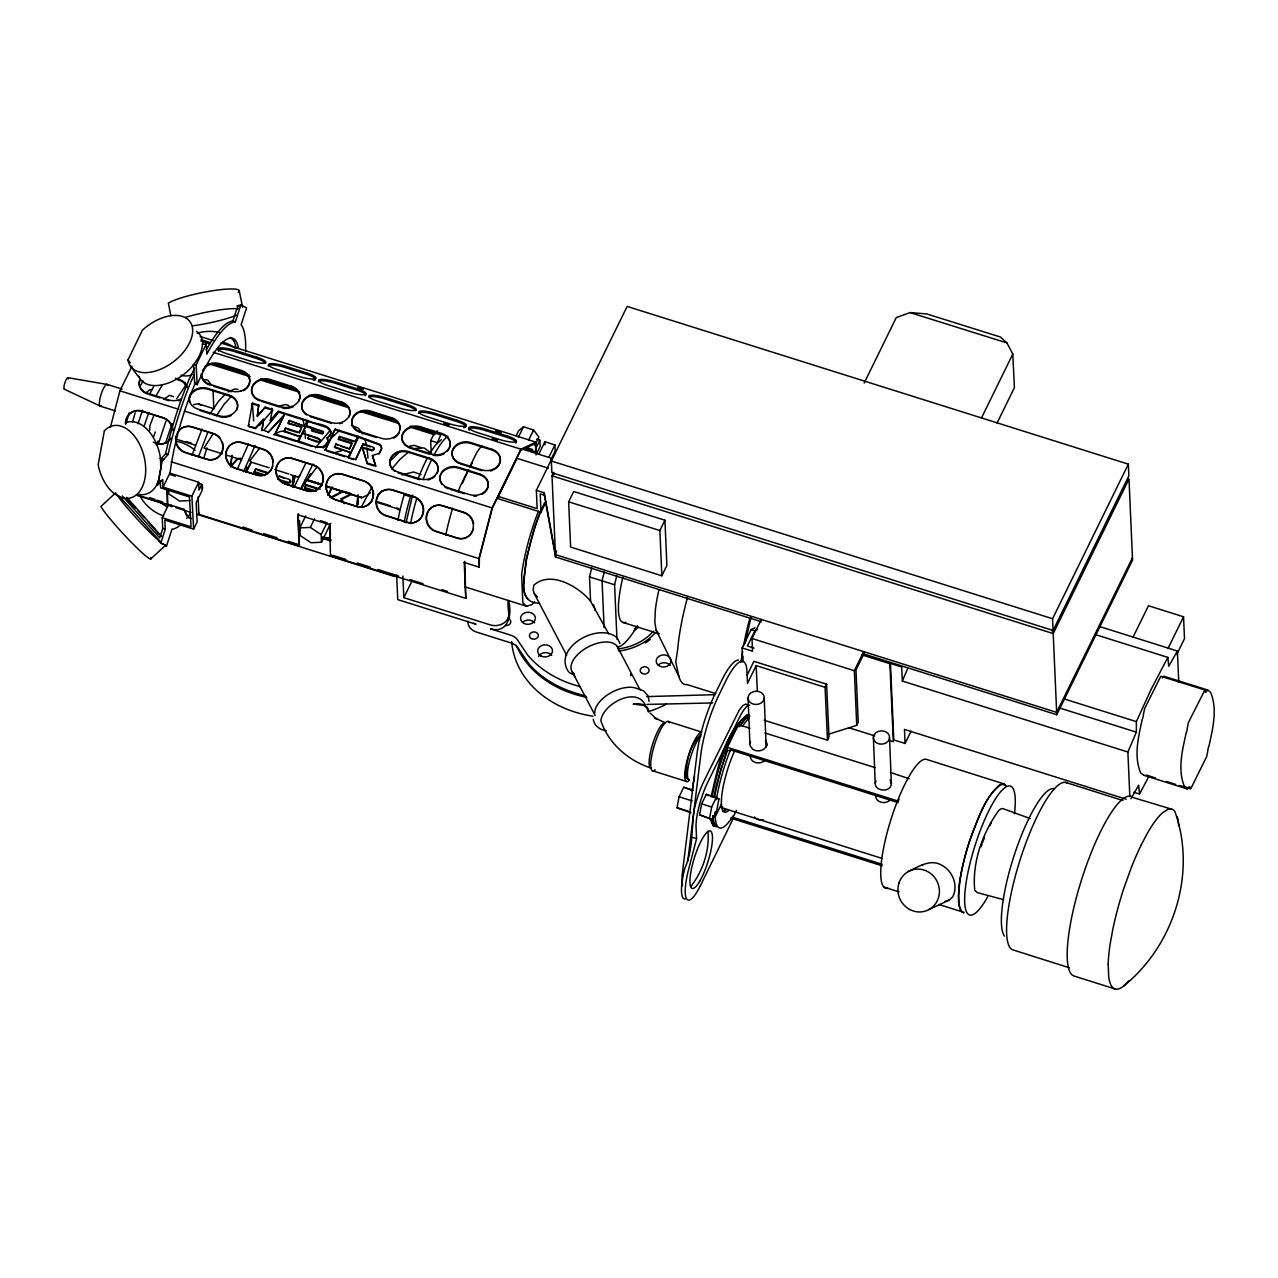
<?xml version="1.0" encoding="UTF-8"?>
<svg xmlns="http://www.w3.org/2000/svg" width="1278" height="1278" viewBox="0 0 1278 1278"><rect width="100%" height="100%" fill="white"/><g stroke="black" fill="none" stroke-linecap="round" stroke-linejoin="round"><path stroke-width="1.5" d="M253.683 420.957L252.581 405.477M357.425 503.995L357.568 496.056M1108.186 964.187L1108.681 976.807A94.268 21.95 -72.4 0 0 1127.707 982.063L1128.682 980.961M213.777 408.513L213.122 391.164M161.012 467.604L158.552 480.959M357.568 504.203L358.08 494.81L356.961 505.976M292.438 487.253L293.317 475.496M292.742 485.48L293.716 475.959M742.374 661.077L742.869 656.557M271.687 409.918L272.454 410.158L271.767 408.273L271.128 408.976L265.249 407.123L257.325 416.564L258.747 405.078L252.389 403.081L248.315 426.357L255.424 427.826L263.556 419.008L261.958 430.654L263.587 419.791L255.472 428.609L249.609 426.756M687.74 861.164L700.759 755.026A54.059 12.7 -72.5 0 1 718.907 695.056L725.345 681.861A54.059 12.7 -72.5 0 1 746.975 671.653L747.502 683.315L756.161 665.614L825.077 687.308L827.489 740.17L764.164 720.249M258.747 405.078L257.293 415.781L265.249 407.123M292.247 485.975L293.573 476.103M231.989 455.335L230.455 466.23L237.149 458.866M230.743 465.192L232.021 456.118M357.936 504.682L358.495 501.407M292.598 486.199L294.291 476.566M158.568 480.448L156.843 484.426L157.721 485.033L162.082 461.342L168.073 454.553A108.79 25.576 -72.5 0 1 191.285 380.956L194.208 374.917M690.919 812.76L677.036 807.76L679.081 796.769L683.746 787.232L693.139 790.187M699.577 814.853L701.638 803.862L706.303 794.325L716.319 797.488L718.939 798.926L716.894 809.917L712.229 819.47L699.577 814.853L712.229 819.47M711.111 796.625C717.916 768.174 723.604 733.556 747.566 714.514L748.764 715.169M709.609 818.016L711.654 807.025L716.319 797.488M745.09 643.457L751.001 617.466M644.959 706.031L645.182 704.849C636.077 686.094 602.465 704.13 600.868 720.808C608.504 743.604 628.488 760.729 651.045 768.062M292.454 485.975L294.275 476.518M406.037 522.75L412.586 495.049M132.481 422.155L135.164 412.794M292.678 486.583L295.042 475.767L297.566 477.045M292.55 486.662L295.042 475.767M331.066 432.252L329.756 436.325M110.371 427.507L119.924 390.812L132.017 366.147M330.363 541.089L329.596 523.533L330.459 555.77L465.783 598.36L464.729 561.441L464.218 562.464L479.25 567.208L478.883 558.614L492.062 507.925L520.881 449.169L535.961 442.156L535.833 451.773L524.555 448.227M747.326 705.232L745.953 704.05L742.965 705.472L739.323 709.913L704.05 780.954A33.787 7.94 -72.5 0 0 694.194 809.853C691.286 829.47 693.299 849.199 684.912 868.002A37.749 8.866 -72.5 0 0 685.184 898.929M749.707 705.248A33.787 7.94 -72.5 0 0 739.131 718.108L707.804 782.136A33.787 7.94 -72.5 0 0 696.063 827.393L696.574 838.672L688.666 869.184A37.749 8.866 -72.5 0 0 686.717 899.009A37.749 8.866 -72.5 0 0 700.376 885.67M126.043 423.401L129.19 412.81M247.069 467.045L245.743 471.838M165.437 443.45L172.019 423.641M206.94 447.859L203.841 457.987M1132.436 557.783L1056.666 712.373L555.451 554.636L556.521 550.802M750.49 741.528A8.451 6.901 -2.6 0 0 749.898 743.636L748.061 697.516M889.552 737.853A8.115 6.63 -2.3 0 1 876.932 743.061A8.115 6.63 -2.3 0 1 877.906 731.591A8.115 6.63 -2.3 0 1 889.552 737.853L891.373 783.909C890.303 794.069 871.292 790.603 876.037 780.826M158.823 442.587L165.996 420.973M323.318 433.498L322.855 431.277L305.889 425.766L312.775 427.986L311.736 430.974L322.344 434.025L323.51 431.964M198.537 456.597L207.963 431.916M196.109 456.39L194.048 454.808L192.051 455.096L202.052 428.993M981.216 846.739L982.063 843.991M144.095 426.229L148.807 412.427M137.944 423.801L142.593 410.238M191.428 518.533L188.297 517.542L184 509.299L168.632 504.475L162.21 517.734L162.769 528.469L159.718 537.878L122.321 495.928M119.253 496.152L162.482 543.981L160.772 543.118L165.277 529.252L164.798 520.05L193.617 529.124L197.147 521.839L196.141 502.733L202.052 490.56L201.78 484.314L199.272 483.531M206.285 349.741A108.79 25.576 -72.5 0 1 232.868 321.05L236.813 308.909L237.852 308.669L237.277 305.809L240.839 304.979L246.59 307.87L241.111 324.74A108.79 25.576 -72.5 0 1 245.616 351.785M138.823 376.243A37.158 22.109 -37.5 0 0 161.859 384.87A37.158 22.109 -37.5 0 0 193.329 365.188L193.202 365.029A37.158 22.109 -37.5 0 0 202.451 344.261L206.237 344.117L206.764 354.182A108.79 25.576 -72.5 0 1 235.376 321.848L240.839 304.979M150.644 559.029L165.405 545.45L166.523 546.01L171.987 529.156A108.79 25.576 -72.5 0 0 180.246 525.098M594.813 610.181L594.925 608.903M540.386 511.152L534.524 527.303L525.993 560.115L523.485 586.267L524.779 594.526L527.67 598.743M243.491 471.806L255.105 445.447M749.898 728.22L738.508 724.642L727.406 747.358C724.003 763.924 716.047 780.075 714.29 797.312L721 768.765L727.549 750.378M153.392 437.172L155.325 431.98M237.436 468.898L248.571 443.77M982.478 842.617L984.539 837.394M195.55 382.457L189.943 396.02A91.904 21.598 -72.5 0 0 170.118 472.7M294.052 487.381L305.602 463.642M1129.832 796.529L1127.883 752.023L902.348 681.046L907.747 668.41M1127.883 752.023L1136.366 732.166L1136.366 721.639L1151.35 688.874L1167.868 657.387L1095.853 634.719M307.663 438.402L316.672 441.996L320.331 441.597L319.676 439.536L302.295 433.082L317.535 437.891L320.586 440.175L318.573 441.581L307.663 438.402L309.228 436.086M544.508 502.861C536.185 521.28 530.354 540.77 526.392 560.563C525.226 574.876 515.897 603.024 539.588 603.248M154.143 414.679L149.957 425.478L149.67 430.382M373.975 448.482L372.122 449.968L362.233 447.156L367.169 463.451M165.405 545.45L166.523 546.01M281 481.023L288.301 483.116L290.314 482.525L290.601 481.055L289.707 479.554L279.259 476.071L277.725 479.17M290.314 482.525L290.601 481.055M128.024 359.869L142.433 330.155A37.158 22.109 -37.5 0 1 189.815 321.497A37.158 22.109 -37.5 0 1 168.68 365.045A37.158 22.109 -37.5 0 1 128.024 359.869L130.228 362.744M194.544 368.256L188.777 380.173A108.79 25.576 -72.5 0 0 165.581 453.77L161.156 458.77M193.777 366.786L194.671 383.879L197.179 384.678L196.141 364.917L206.237 344.117M222.1 365.22L243.683 372.393L223.714 366.674L222.34 364.709M193.617 529.124L191.892 496.199L163.073 487.126L169.846 473.148L198.665 482.221L198.985 490.081L201.78 484.314M191.892 496.199L198.665 482.221M361.77 506.264L371.946 486.966M1141.158 845.046L1147.452 833.096A94.268 21.95 -72.4 0 1 1162.804 812.584L1167.804 809.437A94.268 21.95 -72.4 0 1 1174.801 811.338C1196.927 872.666 1174.099 945.448 1123.602 986.057M137.177 494.937L167.562 504.506L167.482 489.825M251.494 405.765L252.389 403.081M298.269 513.676L299.132 545.914L198.889 514.363L199.4 513.341M246.239 471.662L251.271 461.406M246.271 472.445L251.303 462.189L269.083 467.78M264.498 475.592L254.29 472.381L255.648 468.754L268.236 472.716M254.29 472.381L255.648 468.754M274.754 434.68L283.924 415.094L268.076 432.571L283.956 415.877L274.754 434.68L296.081 441.389M284.163 430.894L300.394 436.772L284.195 431.676L285.553 428.05L299.164 432.347L301.704 427.171L288.093 422.874L289.195 420.622L305.043 426.389L289.195 420.622M284.195 431.676L285.553 428.05M301.704 427.171L288.125 423.657L289.227 421.405M299.212 433.114L300.889 429.664M305.011 425.606L307.551 420.43L278.524 411.292L270.249 420.206M300.362 435.99L297.822 441.166L274.706 433.897M305.043 426.389L307.551 420.43M297.982 441.677L308.365 420.686C314.676 424.839 330.043 423.002 331.098 433.034M298.429 441.821L308.365 420.686M313.046 490.864L304.627 488.228L305.985 484.602L320.347 489.123M304.627 488.228L305.985 484.602M325.091 450.511L335.156 429.12L357.904 436.277L355.396 442.236M325.219 450.239L335.156 429.12M334.501 446.741L350.731 452.62L334.532 447.524L335.89 443.897L349.549 448.961L340.875 446.23M349.549 448.961L352.089 443.786L338.462 439.504L339.533 436.469L355.364 441.453L357.904 436.277M338.462 439.504L339.533 436.469M305.73 515.865L299.835 527.894L310.314 527.415L321.145 534.603L321.481 542.255L310.985 542.735L300.17 535.546L299.403 520.705L299.308 531.105L299.819 530.066M310.314 527.415L314.532 518.836M349.517 448.179L352.057 443.019L338.43 438.721M327.855 495.481L332.088 486.838M328.734 494.522L331.274 489.346M375.78 466.47L372.393 455.543L379.039 453.339L381.515 448.546A6.837 5.591 -2.5 0 0 379.758 444.281L358.719 436.533L348.191 457.796L350.699 451.837M358.719 436.533L348.654 457.923L355.524 459.329L363.144 443.786L373.144 447.156L373.991 448.642M355.699 459.84L363.144 443.786M321.145 534.603L327.04 522.574M321.481 542.255L330.73 523.357M330.459 555.77L330.97 554.748M431.293 454.281L430.686 440.622L434.472 432.891A67.574 15.879 -72.5 0 1 437.587 430.894M436.996 443.626L440.75 434.871L434.472 432.891M508.069 600.452A97.975 79.971 -2.5 0 0 508.756 613.025A13.515 11.023 -2.5 0 1 490.289 624.894L403.832 597.673L411.676 581.682M467.956 470.528L460.112 486.535A74.332 17.477 -72.5 0 0 458.115 491.806M469.697 466.965L476.678 452.747A74.332 17.477 -72.5 0 1 481.806 445.83M516.088 435.862L518.628 430.67L523.469 426.804L533.597 429.999L538.885 437.06L534.731 445.543M518.373 437.188L523.469 426.804M546.121 501.791L541.009 512.19L498.42 498.771L498.308 496.439L516.999 458.323L548.438 468.211M528.597 440.175L533.597 429.999M536.504 447.06L539.875 440.191L536.52 439.137M479.25 567.208L479.394 557.911L492.318 508.277L520.705 450.367L535.482 443.498L535.833 451.773M535.929 455.016L540.147 446.421L539.875 440.191M538.981 453.786L544.875 441.757L554.908 444.92L555.179 451.15L550.818 460.048M548.805 457.348L554.908 444.92M498.308 496.439L537.159 508.66L536.361 490.321L555.035 452.204M551.361 461.007L627.147 306.416L1128.346 464.154L1128.857 475.863L1053.088 630.453L551.872 472.716L551.361 461.007L1052.577 618.744L1053.088 630.453M553.757 472.285L552.016 475.831L555.547 556.984L761.432 621.763M568.646 501.823L573.71 491.519L664.927 520.226L666.892 565.467L661.844 575.787L570.627 547.064L568.646 501.823L659.879 530.53L661.844 575.787M659.879 530.53L664.927 520.226M864.168 383.065L896.277 317.583L910.032 312.583L926.63 313.909L1000.37 336.993L1006.936 342.919L1012.799 354.054L1014.412 387.649L997.048 423.05M742.742 661.812L742.135 647.946L751.144 629.559L755.01 627.77M757.471 629.543L754.899 630.741L747.406 646.029L754.052 648.122M742.135 647.946L752.534 651.205L751.975 638.489L761.321 619.431M747.135 675.199L753.924 661.333L826.594 684.209L829.007 737.071L827.489 740.17M721.415 804.181L715.233 816.834L712.725 816.051L713.603 822.409L716.415 826.866L713.859 823.24L712.725 816.051M882.171 864.279L733.061 817.345L736.479 810.364M700.376 885.718L732.661 819.725M825.077 687.308L826.594 684.209M856.739 725.329L854.343 670.71L863.688 651.652L863.8 653.985L855.972 669.96L858.241 722.23L856.739 725.329L828.048 734.403M981.568 417.778L1012.799 354.054M902.348 681.046L901.725 667.004L890.446 663.458L893.785 739.914L905.064 743.461L911.086 731.192M898.402 800.699L899.121 799.213M909.137 778.733L890.335 772.423M1052.577 618.744L1128.346 464.154M1056.762 714.721L1132.548 560.115L1129.001 478.978L1053.216 633.568L1056.762 714.721L863.8 653.985M1132.883 637.53L1148.459 605.74L1183.54 616.795L1184.498 638.633L1176.703 654.528M1167.964 648.569L1183.54 616.795M989.763 825.62L991.153 822.84M371.594 501.519L372.377 500.017M1133.842 792.248L1139.529 794.037L1148.443 777.152M156.06 395.813L162.514 384.534M150.005 393.384L153.664 386.643M739.115 726.847L745.601 718.444L749.819 715.999L744.084 720.009L739.435 726.399M140.372 385.716L143.056 380.956M330.683 433.849L326.96 438.338A7.908 6.454 -2.5 0 1 327.551 443.051L325.235 446.262M1099.687 626.571L1177.405 651.029L1168.715 666.205L1167.868 657.387M1130.966 798.718L1138.682 785.219L1139.529 794.037M312.982 464.09L301.225 487.653L316.545 467.604M216.493 415.685L224.161 404.199L231.701 395.972M176.715 398.72L184.671 386.867M209.832 414.184L218.362 401.5L225.487 393.975M300.889 489.298L310.842 473.85L309.372 475.416M212.931 434.073L204.001 448.051L222.468 453.85M264.434 429.504L278.332 412.778M323.126 448.115L327.711 442.092M315.442 447.795L329.309 431.469M259.45 425.43L272.677 410.142M259.498 448.418L249.721 460.879M379.071 454.121L381.547 449.329A6.837 5.591 -2.5 0 0 379.79 445.048L358.751 437.316M391.771 468.882L400.158 459.185L408.752 451.853M724.291 809.789L725.217 808.654M157.721 485.033L162.657 479.458L163.073 487.126M230.487 467.013L238.523 458.163M145.836 393.097L149.574 389.87L152.497 389.375M248.283 425.574L249.114 424.663M265.297 407.906L271.16 409.743L271.799 409.056M272.422 409.375L270.281 420.989L278.524 411.292M271.543 411.165L272.454 410.158M329.836 439.584L339.708 430.239M389.566 461.598L399.934 451.501M654.799 633.281L653.01 635.166A54.059 44.123 -2.5 0 1 619.159 651.013M534.667 601.89L532.031 604.574L526.648 606.267L465.112 586.906M164.031 399.008L169.607 395.317L173.552 396.723M382.25 490.576L377.585 495.065M369.31 493.659L370.444 492.605M115.723 492.781L100.914 506.503A37.158 3.179 47.2 0 0 130.292 541.233A37.158 3.179 47.2 0 0 150.74 557.719M928.866 909.601L949.171 900.079L952.637 896.884C958.564 885.942 952.781 871.069 941.998 865.398C931.039 858.401 918.467 866.58 908.498 871.452M300.426 475.017L298.812 476.374M441.341 439.68L436.054 444.488A60.817 14.298 -72.5 0 0 430.079 453.179M368.096 494.746L361.77 497.733L325.778 485.959M554.668 473.611L552.016 475.831L1053.216 633.568L1052.002 630.118M921.981 865.43L922.876 864.711M362.265 447.939L372.154 450.751L373.639 450.08L373.959 447.859M722.629 806.706L721.319 807.568L881.836 858.353M228.235 391.867L234.609 389.039L237.932 389.343M273.524 434.664L279.978 431.533L284.275 431.085M277.566 479.17L288.269 482.349L290.282 481.742M311.688 430.191L321.289 433.146L323.286 432.715M326.96 438.338L328.51 437.523M330.091 497.637L342.089 491.423M331.849 497.525L343.83 491.311L350.635 493.452M343.878 502.621L341.226 498.803L350.715 494.011M341.258 499.586L350.747 494.778M333.862 452.907L343.542 450.096M402.043 474.841L413.513 471.965L421.069 474.633M284.275 408.64L291.895 406.548M691.126 886.149C702.836 871.133 709.737 850.365 707.9 831.275M701.015 734.626C689.832 744.834 685.471 762.966 686.27 777.903L687.772 779.085M278.588 406.276L285.313 404.519L288.828 405.477M193.553 404.663L198.218 403.784L214.113 408.784M945.081 901.357L949.171 900.079M1179.259 785.507L1190.904 788.51L1206.64 756.672L1207.822 750.889A4.058 0.958 -72.5 0 1 1208.972 746.017C1212.758 728.748 1217.79 709.018 1210.474 692.101L1207.63 689.992L1206.576 691.302A4.058 0.958 -72.5 0 1 1205.234 691.558L1204.882 690.008L1160.759 676.254L1144.609 708.635L1143.443 714.338A4.058 0.958 -72.5 0 1 1142.276 719.21C1138.506 736.479 1133.458 756.209 1140.775 773.126L1143.826 775.171M1143.634 775.219L1187.486 789.021L1188.524 787.711A4.058 0.958 -72.5 0 1 1189.882 787.472L1190.217 788.957M1207.63 689.992L1163.779 676.19L1162.724 677.5A4.058 0.958 -72.5 0 1 1162.309 678.123M323.653 447.188L315.49 447.316M714.865 694.673L646.572 696.606M415.286 448.418L424.072 447.907L431.101 453.115M165.469 545.307L162.418 543.629L163.057 544.093M1006.058 786.082L1004.045 783.941L999.204 785.171C985.865 797.2 979.843 814.917 973.069 831.051A67.574 15.735 -72.4 0 0 959.698 882.044L958.484 895.67L959.139 905.798L961.615 911.661L963.979 912.348M160.788 468.355L160.501 458.53A37.158 23.308 76.2 0 0 125.707 422.762M156.843 484.426L157.034 484.378A37.158 23.308 76.2 0 1 139.174 494.394M591.762 567.799A86.489 20.336 -72.5 0 0 589.525 576.905L590.596 601.283C579.829 587.704 551.249 569.748 533.885 585.116L533.086 589.845L534.252 593.551L566.649 655.31M1146.654 775.107L1155.504 778.03M1204.882 690.008L1188.46 722.437L1187.294 728.14A4.058 0.958 -72.5 0 1 1186.144 733.013C1182.358 750.282 1177.31 770.011 1184.626 786.928L1187.486 789.021M409.807 446.054L414.312 445.383L421.181 447.651M240.488 391.1L241.51 390.988M202.611 379.406L207.819 380.093L211.301 384.95M714.945 825.716L713.284 825.892L710.089 818.671M190.039 500.561L179.559 501.04L168.744 493.867L168.584 490.033M193.202 365.029L196.141 364.917M646.908 704.418L712.629 702.948M351.386 425.574L358.303 428.066L362.76 433.865M67.942 377.697L106.761 384.374M505.625 625.549L505.848 625.581A4.601 3.754 -2.5 0 0 510.433 623.169A4.601 3.754 -2.5 0 0 509.123 618.919L507.877 618.328M1005.61 785.043L1001.393 784.213C983.357 797.424 977.622 821.275 969.571 841.068A67.574 15.735 -72.4 0 0 958.708 890.351L958.564 902.076L960.257 909.856L963.708 913.083M606.363 730.665C600.085 730.217 594.078 725.696 593.232 719.21M1003.613 899.68L977.35 892.619L974.731 890.335C972.031 862.442 982.447 832.825 998.853 810.38A43.979 10.24 -72.4 0 1 1002.719 808.543L1030.116 818.527M1171.686 809.182L1133.075 797.536A94.268 21.95 -72.4 0 0 1083.073 875.031A94.268 21.95 -72.4 0 0 1074.287 976.088L1115.199 989.028M910.032 312.583L1006.936 342.919M232.868 321.05L235.376 321.848M200.167 336.465L213.314 340.603M220.838 342.967L535.961 442.156M357.76 387.569L363.319 389.327M495.592 430.958L501.296 432.747M201.125 339.676L206.445 341.354A13.515 2.748 14.6 0 1 210.135 342.664M200.79 340.954L206.109 342.632A13.515 2.748 14.6 0 1 209.8 343.942M485.544 430.574L506.839 437.284A13.515 2.748 14.6 0 1 515.561 442.987M526.951 447.779L532.591 449.552M443.77 423.369L449.089 425.047M492.11 438.594L497.446 440.255M522.462 449.137L552.304 458.514M213.218 352.329L520.881 449.169M211.413 363.351L249.338 375.285M260.712 378.863L296.752 390.205M311.912 394.982L347.951 406.308M363.112 411.085L397.25 421.836M410.526 426.005L435.175 433.769M208.458 363.607L250.28 376.77M259.785 379.758L299.691 392.314M309.196 395.317L349.118 407.874M360.524 411.468L398.528 423.417M409.934 427.012L434.648 434.792M430.686 440.622L436.948 442.603M213.474 386.212L231.222 391.803M261.814 401.42L279.562 407.011M310.155 416.644L331.465 423.337M362.057 432.97L376.259 437.443M429.935 454.329L410.398 448.195A13.515 11.023 -2.5 0 1 407.906 447.14M460.527 463.962L481.822 470.671M536.361 490.321L544.252 492.813L555.451 554.636M175.501 378.24L179.048 379.358A13.515 11.023 -2.5 0 1 187.099 386.803M175.533 379.023L179.08 380.141A13.515 11.023 -2.5 0 1 187.131 387.585M555.547 556.984L544.348 495.145L540.211 493.851L541.009 512.19M252.421 403.848L258.779 405.861M278.556 412.075L307.583 421.213M308.413 421.468L326.689 427.475L330.97 431.708M335.203 429.903L357.936 437.06M305.921 426.548L321.05 431.309M339.565 437.252L341.05 437.715M342.839 438.274L353.607 441.661M363.176 444.568L370.428 446.853M287.294 429.376L297.502 432.587M337.408 445.143L335.89 443.897M261.926 429.871L268.045 431.788M298.269 441.309C306.432 442.428 321.545 453.243 327.519 442.284A7.908 6.454 -2.5 0 0 326.928 437.555M325.059 449.744L348.159 457.013M149.446 394.614L160.101 397.969M163.648 399.087L168.968 400.765M199.576 410.382L208.442 413.177M211.988 414.296L217.324 415.973M398.273 472.924L419.583 479.633M450.175 489.25L464.377 493.723M298.301 442.092L312.247 446.469M326.769 451.038L333.478 453.163M335.315 453.738L344.517 456.629M350.38 458.467L353.83 459.569M367.281 463.786L374.071 465.927M107.032 384.343L122.129 389.087M119.924 390.812L178.808 409.343M184.399 411.101L492.062 507.925M1064.35 698.986L1136.366 721.639M213.522 433.53L192.227 426.836A13.515 12.844 65.1 0 0 176.779 434.376M261.862 448.754L242.341 442.603A13.515 12.844 65.1 0 0 226.478 451.469A13.515 12.844 65.1 0 0 235.679 468.211L256.974 474.921A13.515 12.844 65.1 0 0 272.837 466.055M100.195 406.132L115.26 410.861M1058.663 707.708L1136.366 732.166M186.205 441.565L191.54 443.242M377.825 501.855L390.237 505.769M274.866 469.601L288.796 473.994M311.88 481.247L321.082 484.154M175.597 438.993L195.119 445.127M226.158 455.016L240.919 459.665L240.248 458.051M305.378 479.985L322.2 485.273M325.938 486.439L361.77 497.733M376.083 502.078L395.605 508.229A13.515 11.023 -2.5 0 1 399.231 509.954M862.107 654.959L889.919 663.697L893.322 741.719L889.616 740.553M257.485 470.112L268.268 473.499M284.291 478.419L279.259 476.071M306.033 485.384L316.704 488.739M589.525 576.905L614.59 584.781L616.97 639.335M254.258 471.598L264.466 474.809M304.595 487.445L316.481 491.183M751.144 629.559L754.899 630.741M153.184 442.252L156.747 443.37A13.515 12.844 65.1 0 0 170.964 438.274M165.581 453.77L168.073 454.553M751.975 638.489L854.343 670.71M159.99 458.259L163.744 459.441M171.22 461.789L478.883 558.614M1166.463 781.481L1175.6 784.357M320.395 520.641L325.922 522.367M175.421 476.199L169.894 474.457L169.846 473.148M329.101 524.571L297.774 514.699L299.132 545.914M622.913 622.418L659.256 633.856A60.817 14.298 -72.5 0 1 656.173 630.246L654.815 622.242L655.31 610.469A60.817 14.298 -72.5 0 1 658.825 590.228M321.928 537.032L331.146 539.939M323.27 538.645L330.635 540.961M1126.206 799.213L904.457 729.418L905.064 743.461M149.478 497.621L155.053 499.379M156.874 500.161L162.578 501.966M242.9 527.031L251.91 530.066M263.699 533.581L276.943 537.734M288.285 541.313L299.643 544.875M332.839 555.339L346.003 559.476M357.281 563.023L370.428 567.16M377.953 569.525L398.624 576.043M409.903 579.589L423.066 583.726M441.853 589.637L447.492 591.41M136.075 495.129L172.099 506.471M175.885 507.654L191.061 512.43M196.748 514.219L393.975 576.298M848.832 727.725L874.791 735.888M162.21 517.734L191.029 526.792L189.463 496.95L160.645 487.876L160.261 480.512M715.648 693.571L687.117 684.609A101.361 23.819 -72.5 0 1 678.842 676.35L656.173 630.246M162.769 528.469L165.277 529.252M765.075 733.013L875.158 767.647M580.372 686.829L573.694 684.72A101.361 82.719 -2.5 0 1 527.782 655.183L518.261 641.045A13.515 11.023 -2.5 0 0 510.88 635.214L490.464 628.792C508.372 634 512.462 614.159 508.484 600.772M585.723 696.206L574.03 692.532A101.361 82.719 -2.5 0 1 529.268 664.304L518.612 648.841A13.515 11.023 -2.5 0 0 511.216 643.01L476.39 632.051A13.515 11.023 -2.5 0 1 467.972 621.188M727.406 747.358L898.194 801.114M898.258 802.664L729.978 749.707L730.042 751.001A58.453 13.738 -72.5 0 0 716.447 799.581M727.533 750.218L730.042 751.001M692.005 790.459L683.746 787.232M710.584 796.306L718.939 798.926M679.081 796.769L692.229 800.907M701.638 803.862L711.654 807.025M730.617 818.112L882.171 865.813M677.036 807.76L690.184 811.897M692.82 837.489L696.574 838.672M1065.421 782.328L1122.883 800.507M1004.045 783.941L926.358 759.356A67.574 15.735 -72.4 0 0 889.584 823.911A67.574 15.735 -72.4 0 0 888.034 888.258M667.867 721.367L701.894 732.134A25.879 6.023 -72.4 0 0 687.149 760.218A25.879 6.023 -72.4 0 0 689.161 780.554M652.882 770.842L686.893 781.609M883.913 887.092L899.073 891.884M938.867 904.473L961.615 911.661M1069.239 967.718L1013.646 950.129A87.847 20.464 -72.4 0 1 1020.834 857.538A87.847 20.464 -72.4 0 1 1067.673 783.382M321.912 484.681L306.832 479.761L321.992 484.713M325.666 485.912L361.45 497.605L360.332 496.615M637.722 688.459L643.808 691.015L647.754 695.488M664.816 722.597L654.751 717.805L657.068 719.498L650.055 713.012M290.537 474.537L293.269 475.736M64.363 389.199L100.067 406.021M569.541 672.707L572.081 674.065M706.303 794.325L708.923 795.779M198.889 403.976L201.061 405.366M616.587 637.387C597.481 621.715 551.808 648.649 568.774 671.988M160.517 460.24L162.082 461.342M289.739 480.336L290.633 481.838M159.351 541.153L158.568 540.466A37.158 3.179 47.2 0 1 116.442 493.995M341.226 498.803L344.229 503.692M526.648 606.267L522.83 602.817L521.616 574.86A74.332 17.477 -72.5 0 1 538.421 511.184M537.431 596.922L534.252 593.551M590.596 601.283L608.679 633.808M126.778 497.366L161.587 536.441M159.175 541.329L160.772 543.118M202.451 344.261L202.579 343.255A37.158 22.109 -37.5 0 0 196.445 331.322M130.516 366.307L140.436 379.231M890.159 779.947L891.373 783.909M617.258 646.46L640.102 689.992M572.32 671.988L595.165 715.536M186.652 515.785L184 509.299M593.391 604.702L594.621 607.881M617.913 639.064L619.942 643.457M678.842 676.35L675.758 662.132L677.675 649.512A101.361 23.819 -72.5 0 1 687.5 597.353M372.393 455.543L375.748 465.687L367.249 463.019L362.233 447.156M648.154 711.75L646.972 708.012L643.713 705.296L633.169 704.114A23.643 12.764 -27.7 0 1 648.761 711.67M364.933 439.201L366.53 445.607M302.854 419.248L304.372 425.894M239.194 290.569L242.596 307.359M170.853 315.65L168.329 303.142A37.158 5.559 -11.5 0 1 213.027 290.681A37.158 5.559 -11.5 0 1 238.219 292.486M648.25 696.446L649.064 701.398M366.978 448.131L368.016 458.147M749.898 743.636L750.122 745.873L752.902 749.355A8.451 6.901 -2.6 0 0 763.877 749.116A8.451 6.901 -2.6 0 0 765.49 740.218M184.959 382.346L185.358 386.084M304.963 430.638L305.41 438.306M171.14 505.257L171.22 506.791M756.161 665.614L757.327 691.063M733.061 817.345L732.997 816.051A58.453 13.738 -72.5 0 1 715.217 812.041M682.42 885.734L681.989 876.229L697.005 753.844A54.059 12.7 -72.5 0 1 715.137 693.858L721.591 680.679A54.059 12.7 -72.5 0 1 738.524 660.087M1177.405 651.029L1178.747 681.989M604.111 627.594L602.066 580.851A86.489 20.336 -72.5 0 1 604.302 571.745M544.875 441.757L545.019 444.888M544.252 492.813L544.348 495.145M464.218 562.464L465.783 598.36M402.889 576.058L403.832 597.673M396.659 575.036L397.746 599.606L476.055 624.255A13.515 11.023 -2.5 0 1 473.547 623.201M330.235 531.6L330.395 535.338M243.683 372.393L243.778 374.31M202.371 485.209L202.547 489.091M198.122 496.807L198.889 514.363M166.891 488.899L167.562 504.506M873.369 737.15L875.19 783.238M764.244 698.219A8.115 6.63 -2.3 0 1 751.624 703.411A8.115 6.63 -2.3 0 1 752.598 691.957A8.115 6.63 -2.3 0 1 764.244 698.219L766.161 746.911M298.653 476.774A25.768 5.671 -64.8 0 1 297.47 477.285M330.171 537.607A13.515 11.023 -2.5 0 1 323.222 537.016M396.851 507.909A13.515 11.023 -2.5 0 1 399.199 509.171M156.204 444.009A13.515 11.023 -2.5 0 1 158.376 441.022M156.236 444.792A13.515 11.023 -2.5 0 1 158.408 441.805M330.203 538.389A13.515 11.023 -2.5 0 1 324.58 538.15M163.712 515.945A37.158 30.848 51.7 0 1 140.037 496.168M167.626 506.935A37.158 30.848 51.7 0 1 159.83 502.014M177.418 441.517A37.158 30.848 51.7 0 1 195.087 450.335M197.179 384.678A91.904 21.598 -72.5 0 1 238.491 348.255L235.983 347.472A91.904 21.598 -72.5 0 0 230.823 337.775M197.211 333.27A37.158 32.046 -19.7 0 1 219.193 332.504M230.312 337.472A37.158 32.046 -19.7 0 1 234.257 340.699M222.644 342.184A37.158 32.046 -19.7 0 1 235.152 348.159M190.087 513.932A108.79 25.576 -72.5 0 1 186.668 518.405M236.446 315.219A37.158 5.559 -11.5 0 1 192.627 325.826M185.262 317.471A37.158 5.559 -11.5 0 1 237.852 308.669M237.277 305.809A37.158 5.559 -11.5 0 1 240.184 306.145M126.41 499.187A37.158 3.179 47.2 0 1 135.42 508.085M137.976 510.721A37.158 3.179 47.2 0 1 144.414 517.606M148.152 521.744A37.158 3.179 47.2 0 1 158.967 534.46M192.051 374.758A13.515 11.023 -2.5 0 1 181.061 375.237M181.156 398.912A13.515 11.023 -2.5 0 1 168.936 399.982L147.641 393.273A13.515 11.023 -2.5 0 1 140.165 379.023M201.461 373.448A13.515 11.023 -2.5 0 0 209.88 384.311L231.19 391.02A13.515 11.023 -2.5 0 0 248.763 384.646A13.515 11.023 -2.5 0 0 241.286 370.396L219.992 363.703A13.515 11.023 -2.5 0 0 204.576 367.074M236.67 410.174A13.515 11.023 -2.5 0 0 229.193 395.924L207.899 389.215A13.515 11.023 -2.5 0 0 193.968 391.324A13.515 11.023 -2.5 0 0 189.735 402.394M231.318 415.478A13.515 11.023 -2.5 0 1 219.097 416.532M243.443 390.733A13.515 11.023 -2.5 0 0 249.737 380.317A13.515 11.023 -2.5 0 0 241.318 371.179L220.024 364.486A13.515 11.023 -2.5 0 0 202.435 370.844M209.911 385.093A13.515 11.023 -2.5 0 1 201.493 374.214M437.156 473.259A13.515 11.023 -2.5 0 0 429.68 459.01L408.385 452.316A13.515 11.023 -2.5 0 0 391.739 457.109A13.515 11.023 -2.5 0 0 394.646 471.199M434.983 476.263A13.515 11.023 -2.5 0 1 431.804 478.563M430.558 479.138A13.515 11.023 -2.5 0 1 427.906 479.969M406.771 446.469A13.515 11.023 -2.5 0 1 403.864 432.379A13.515 11.023 -2.5 0 1 420.51 427.571L441.805 434.28A13.515 11.023 -2.5 0 1 447.108 451.517M443.929 453.834A13.515 11.023 -2.5 0 1 433.034 455.24M481.918 494.346A13.515 11.023 -2.5 0 0 488.212 483.931A13.515 11.023 -2.5 0 0 479.809 474.793L458.498 468.083A13.515 11.023 -2.5 0 0 443.099 471.454A13.515 11.023 -2.5 0 0 441.996 484.41M476.646 495.992A13.515 11.023 -2.5 0 1 473.819 496.12M448.402 488.691A13.515 11.023 -2.5 0 1 444.776 486.966M459.249 463.499A13.515 11.023 -2.5 0 1 453.323 449.185A13.515 11.023 -2.5 0 1 470.624 443.354L491.934 450.048A13.515 11.023 -2.5 0 1 500.337 459.185A13.515 11.023 -2.5 0 1 494.043 469.601M492.813 470.176A13.515 11.023 -2.5 0 1 490.161 471.007M147.673 394.055A13.515 11.023 -2.5 0 1 140.197 379.806M181.188 399.694A13.515 11.023 -2.5 0 1 178.648 400.749M306.528 414.919A13.515 11.023 -2.5 0 1 303.621 400.829A13.515 11.023 -2.5 0 1 320.267 396.02L341.561 402.73A13.515 11.023 -2.5 0 1 349.038 416.979M342.456 422.858A13.515 11.023 -2.5 0 1 339.788 423.689M260.041 400.861A13.515 11.023 -2.5 0 1 257.533 399.822M256.415 399.135A13.515 11.023 -2.5 0 1 253.507 385.045A13.515 11.023 -2.5 0 1 270.137 380.253L291.448 386.962A13.515 11.023 -2.5 0 1 298.924 401.212M293.557 406.516A13.515 11.023 -2.5 0 1 281.336 407.57M360.284 432.411A13.515 11.023 -2.5 0 1 352.808 418.162A13.515 11.023 -2.5 0 1 370.38 411.804L391.691 418.497A13.515 11.023 -2.5 0 1 400.11 429.376M399.167 432.747A13.515 11.023 -2.5 0 1 393.8 438.066M175.709 441.405A13.515 12.844 65.1 0 0 185.182 452.62L206.477 459.313A13.515 12.844 65.1 0 0 222.34 450.463A13.515 12.844 65.1 0 0 213.138 433.705L191.844 427.012A13.515 12.844 65.1 0 0 177.626 432.108M175.565 438.626A13.515 12.844 65.1 0 1 175.981 435.862M125.436 424.248A13.515 12.844 65.1 0 1 141.714 411.228L163.025 417.938A13.515 12.844 65.1 0 1 172.642 430.542M170.581 438.45A13.515 12.844 65.1 0 1 156.363 443.546M473.323 529.156A13.515 12.844 65.1 0 1 457.46 538.006L436.165 531.313A13.515 12.844 65.1 0 1 426.964 514.555A13.515 12.844 65.1 0 1 442.827 505.705L464.122 512.398A13.515 12.844 65.1 0 1 473.595 523.613M373.064 490.672A13.515 12.844 65.1 0 1 357.217 506.471L335.922 499.762A13.515 12.844 65.1 0 1 326.721 483.004A13.515 12.844 65.1 0 1 342.584 474.154L363.879 480.847A13.515 12.844 65.1 0 1 372.649 489.33M263.651 449.313A13.515 12.844 65.1 0 1 267.358 451.15M268.444 452.013A13.515 12.844 65.1 0 1 273.252 461.901M176.076 437.044A13.515 12.844 65.1 0 0 185.566 452.444L206.86 459.137A13.515 12.844 65.1 0 0 223.139 447.524M214.816 434.009A13.515 12.844 65.1 0 1 220.247 438.29M222.292 441.996A13.515 12.844 65.1 0 1 223.139 446.134M173.009 430.351A13.515 12.844 65.1 0 0 163.408 417.762L142.098 411.053A13.515 12.844 65.1 0 0 125.819 424.072M469.346 430.191A13.515 2.748 14.6 0 1 472.301 428.034A13.515 2.748 14.6 0 1 485.544 430.574M465.432 427.219A13.515 2.748 14.6 0 1 463.642 427.571M466.007 426.485A13.515 2.748 14.6 0 0 456.725 421.5L435.415 414.807A13.515 2.748 14.6 0 0 418.513 413.369M415.877 410.701A13.515 2.748 14.6 0 0 406.596 405.733L385.301 399.024A13.515 2.748 14.6 0 0 368.959 396.851M365.188 395.669A13.515 2.748 14.6 0 0 356.482 389.966L335.171 383.256A13.515 2.748 14.6 0 0 318.27 381.818M268.156 366.051A13.515 2.748 14.6 0 1 285.058 367.473L306.353 374.182A13.515 2.748 14.6 0 1 315.634 379.167M315.075 379.901A13.515 2.748 14.6 0 1 313.286 380.253M218.746 351.322A13.515 2.748 14.6 0 1 221.685 349.166A13.515 2.748 14.6 0 1 234.944 351.706L256.239 358.415A13.515 2.748 14.6 0 1 265.52 363.383M410.573 523.645A67.574 15.879 -72.5 0 1 416.724 498.564M423.146 479.458A67.574 15.879 -72.5 0 1 431.501 459.968M434.105 454.872A67.574 15.879 -72.5 0 1 447.843 436.181M417.89 479.442A60.817 14.298 -72.5 0 1 427.411 457.939M462.396 483.547A67.574 15.879 -72.5 0 1 468.722 469.617M470.464 466.278A67.574 15.879 -72.5 0 1 472.189 463.163M404.199 522.255A67.574 15.879 -72.5 0 1 410.43 496.711L404.167 494.73A67.574 15.879 -72.5 0 0 397.937 520.274M445.718 535.434A74.332 17.477 -72.5 0 1 452.62 508.229M666.157 704.29A101.361 82.719 -2.5 0 1 648.904 711.511M593.024 716.191A101.361 82.719 -2.5 0 1 511.663 641.62M586.698 697.293A101.361 82.719 -2.5 0 1 516.28 645.358M658.266 664.959A7.428 6.07 -2.5 0 1 670.247 665.471M522.622 622.274A7.428 6.07 -2.5 0 1 534.603 622.785M538.533 656.525A7.428 6.07 -2.5 0 1 544.763 652.659A7.428 6.07 -2.5 0 1 551.713 655.374M650.23 639.319A54.059 44.123 -2.5 0 1 645.486 642.898M653.377 631.156A51.36 41.918 -2.5 0 1 618.776 648.825M638.281 627.322A36.487 29.777 -2.5 0 1 634.048 630.565M637.53 626.316A33.787 27.573 -2.5 0 1 634.623 628.872M630.597 673.953A7.428 6.07 -2.5 0 1 630.805 675.838M575.228 676.557A7.428 6.07 -2.5 0 1 572.8 673.41M670.822 659.4A7.428 6.07 -2.5 0 1 662.323 666.972A7.428 6.07 -2.5 0 1 657.451 657.675A7.428 6.07 -2.5 0 1 669.912 657.659M594.733 713.06A25.879 13.962 -27.7 0 1 610.66 692.9A25.879 13.962 -27.7 0 1 637.482 688.778M574.461 674.129A25.879 13.962 -27.7 0 1 588.072 646.987A25.879 13.962 -27.7 0 1 618.6 650.662M655.151 769.787A25.879 6.023 -72.4 0 1 654.24 745.585A25.879 6.023 -72.4 0 1 669.4 722.741M651.173 768.094A23.771 5.543 -72.4 0 1 652.403 744.882A23.771 5.543 -72.4 0 1 664.943 722.645M692.101 791.018A52.702 12.269 -72.4 0 1 694.577 776.832M689.433 779.708A23.308 5.431 -72.4 0 1 689.641 760.49A23.308 5.431 -72.4 0 1 700.871 736.096M625.821 622.226A60.817 14.298 -72.5 0 1 622.817 577.4M637.339 625.757A86.489 20.336 -72.5 0 1 618.712 646.844M614.59 584.781A86.489 20.336 -72.5 0 1 616.827 575.691M741.032 662.323A101.361 23.819 -72.5 0 1 742.63 651.157M743.572 645.821A101.361 23.819 -72.5 0 1 749.771 618.504M889.983 800.108A8.115 6.63 -2.3 0 1 880.734 802.121A8.115 6.63 -2.3 0 1 875.686 795.587M763.525 819.853A8.451 6.901 -2.6 0 1 754.324 816.961M742.262 726.543A58.453 13.738 -72.5 0 1 749.1 718.348M728.748 810.492A41.902 9.841 -72.5 0 1 721.687 796.609A41.902 9.841 -72.5 0 1 734.578 751.017M726.255 809.693A41.902 9.841 -72.5 0 1 722.549 811.45M765.554 741.767A8.451 6.901 -2.6 0 1 766.816 745.889M764.675 760.474A8.115 6.63 -2.3 0 1 755.426 762.487A8.115 6.63 -2.3 0 1 750.378 755.953M714.53 826.275A58.453 13.738 -72.5 0 1 711.143 818.942M712.341 796.466A58.453 13.738 -72.5 0 1 748.812 714.897M1004.508 936.167A78.389 18.259 -72.4 0 1 1015.547 851.244A78.389 18.259 -72.4 0 1 1054.574 788.782M1177.262 816.61A94.268 21.95 -72.4 0 1 1178.635 825.652M1108.17 964.155A94.268 21.95 -72.4 0 1 1110.247 943.388L1112.819 929.298A94.268 21.95 -72.4 0 1 1123.969 887.986L1131.286 867.65A94.268 21.95 -72.4 0 1 1141.222 844.966M987.67 896.836A67.574 15.735 -72.4 0 1 964.922 892.955A67.574 15.735 -72.4 0 1 995.035 799.533A67.574 15.735 -72.4 0 1 1014.444 813.766M64.667 389.151A6.023 1.422 -72.5 0 1 65.146 381.994A6.023 1.422 -72.5 0 1 68.405 378.863M101.154 405.797A11.358 2.668 -72.5 0 1 101.202 394.023A11.358 2.668 -72.5 0 1 107.735 385.525M104.365 430.878L98.15 464.713A37.158 23.308 76.2 0 0 132.113 497.398A37.158 23.308 76.2 0 0 141.219 447.795A37.158 23.308 76.2 0 0 104.365 430.878M256.574 357.137L235.264 350.428A13.515 2.748 14.6 0 0 218.921 348.255A13.515 2.748 14.6 0 0 227.644 353.974L248.938 360.668A13.515 2.748 14.6 0 0 265.281 362.84A13.515 2.748 14.6 0 0 256.574 357.137M306.688 372.904L285.393 366.195A13.515 2.748 14.6 0 0 269.051 364.022A13.515 2.748 14.6 0 0 277.757 369.741L299.068 376.451A13.515 2.748 14.6 0 0 315.41 378.623A13.515 2.748 14.6 0 0 306.688 372.904M356.818 388.672L335.507 381.978A13.515 2.748 14.6 0 0 319.165 379.806A13.515 2.748 14.6 0 0 327.887 385.509L349.182 392.218A13.515 2.748 14.6 0 0 365.524 394.391A13.515 2.748 14.6 0 0 356.818 388.672M406.931 404.455L385.637 397.746A13.515 2.748 14.6 0 0 369.294 395.573A13.515 2.748 14.6 0 0 378 401.292L399.311 408.001A13.515 2.748 14.6 0 0 415.654 410.158A13.515 2.748 14.6 0 0 406.931 404.455M457.061 420.222L435.75 413.529A13.515 2.748 14.6 0 0 419.408 411.356A13.515 2.748 14.6 0 0 428.13 417.059L449.425 423.769A13.515 2.748 14.6 0 0 465.767 425.941A13.515 2.748 14.6 0 0 457.061 420.222M507.174 436.006L485.88 429.296A13.515 2.748 14.6 0 0 469.537 427.124A13.515 2.748 14.6 0 0 478.244 432.843L499.554 439.536A13.515 2.748 14.6 0 0 515.897 441.709A13.515 2.748 14.6 0 0 507.174 436.006M291.416 386.18L270.105 379.47A13.515 11.023 -2.5 0 0 252.533 385.828A13.515 11.023 -2.5 0 0 260.009 400.078L281.304 406.787A13.515 11.023 -2.5 0 0 298.892 400.429A13.515 11.023 -2.5 0 0 291.416 386.18M341.53 401.947L320.235 395.253A13.515 11.023 -2.5 0 0 302.646 401.611A13.515 11.023 -2.5 0 0 310.123 415.861L331.433 422.571A13.515 11.023 -2.5 0 0 349.006 416.197A13.515 11.023 -2.5 0 0 341.53 401.947M391.659 417.73L370.348 411.021A13.515 11.023 -2.5 0 0 352.776 417.379A13.515 11.023 -2.5 0 0 360.252 431.629L381.547 438.338A13.515 11.023 -2.5 0 0 399.135 431.98A13.515 11.023 -2.5 0 0 391.659 417.73M441.773 433.498L420.478 426.788A13.515 11.023 -2.5 0 0 402.889 433.162A13.515 11.023 -2.5 0 0 410.366 447.412L431.676 454.105A13.515 11.023 -2.5 0 0 449.249 447.747A13.515 11.023 -2.5 0 0 441.773 433.498M491.886 449.265L470.592 442.571A13.515 11.023 -2.5 0 0 453.003 448.929A13.515 11.023 -2.5 0 0 460.495 463.179L481.79 469.889A13.515 11.023 -2.5 0 0 499.379 463.515A13.515 11.023 -2.5 0 0 491.886 449.265M229.161 395.142L207.867 388.432A13.515 11.023 -2.5 0 0 190.278 394.79A13.515 11.023 -2.5 0 0 197.755 409.04L219.065 415.749A13.515 11.023 -2.5 0 0 236.638 409.391A13.515 11.023 -2.5 0 0 229.161 395.142M429.648 458.227L408.353 451.533A13.515 11.023 -2.5 0 0 390.764 457.891A13.515 11.023 -2.5 0 0 398.241 472.141L419.551 478.851A13.515 11.023 -2.5 0 0 437.124 472.477A13.515 11.023 -2.5 0 0 429.648 458.227M479.761 474.01L458.467 467.301A13.515 11.023 -2.5 0 0 440.878 473.659A13.515 11.023 -2.5 0 0 448.37 487.908L469.665 494.618A13.515 11.023 -2.5 0 0 487.253 488.26A13.515 11.023 -2.5 0 0 479.761 474.01M313.765 465.08L292.47 458.371A13.515 12.844 65.1 0 0 276.607 467.237A13.515 12.844 65.1 0 0 285.793 483.979L307.103 490.688A13.515 12.844 65.1 0 0 322.967 481.822A13.515 12.844 65.1 0 0 313.765 465.08M414.008 496.631L392.697 489.921A13.515 12.844 65.1 0 0 376.85 498.787A13.515 12.844 65.1 0 0 386.036 515.529L407.347 522.239A13.515 12.844 65.1 0 0 423.21 513.373A13.515 12.844 65.1 0 0 414.008 496.631M263.268 449.489L241.957 442.779A13.515 12.844 65.1 0 0 226.094 451.645A13.515 12.844 65.1 0 0 235.296 468.387L256.606 475.096A13.515 12.844 65.1 0 0 272.454 466.23A13.515 12.844 65.1 0 0 263.268 449.489M313.382 465.256L292.087 458.546A13.515 12.844 65.1 0 0 276.224 467.413A13.515 12.844 65.1 0 0 285.425 484.17L306.72 490.864A13.515 12.844 65.1 0 0 322.583 482.014A13.515 12.844 65.1 0 0 313.382 465.256M363.511 481.039L342.2 474.33A13.515 12.844 65.1 0 0 326.337 483.196A13.515 12.844 65.1 0 0 335.539 499.938L356.834 506.647A13.515 12.844 65.1 0 0 372.697 497.781A13.515 12.844 65.1 0 0 363.511 481.039M413.625 496.807L392.33 490.097A13.515 12.844 65.1 0 0 376.467 498.963A13.515 12.844 65.1 0 0 385.652 515.705L406.963 522.414A13.515 12.844 65.1 0 0 422.826 513.548A13.515 12.844 65.1 0 0 413.625 496.807M463.738 512.574L442.444 505.88A13.515 12.844 65.1 0 0 426.58 514.73A13.515 12.844 65.1 0 0 435.782 531.488L457.077 538.182A13.515 12.844 65.1 0 0 472.94 529.332A13.515 12.844 65.1 0 0 463.738 512.574M531.392 638.601A4.457 3.642 -2.5 0 0 538.326 635.725A4.457 3.642 -2.5 0 0 531.92 632.306A4.457 3.642 -2.5 0 0 531.392 638.601M642.131 673.458A4.457 3.642 -2.5 0 0 649.08 670.583A4.457 3.642 -2.5 0 0 642.674 667.164A4.457 3.642 -2.5 0 0 642.131 673.458M540.929 655.981A7.428 6.07 -2.5 0 0 552.495 651.205A7.428 6.07 -2.5 0 0 541.808 645.486A7.428 6.07 -2.5 0 0 540.929 655.981M523.82 623.376A7.428 6.07 -2.5 0 0 535.386 618.6A7.428 6.07 -2.5 0 0 524.715 612.881A7.428 6.07 -2.5 0 0 523.82 623.376M699.641 881.357A30.065 7.061 -72.5 0 0 711.654 832.457A30.065 7.061 -72.5 0 0 692.325 865.158A30.065 7.061 -72.5 0 0 699.641 881.357M899.009 882.906A21.63 20.56 64.9 0 0 922.78 911.693A21.63 20.56 64.9 0 0 934.25 876.996A21.63 20.56 64.9 0 0 899.009 882.906"/></g></svg>
